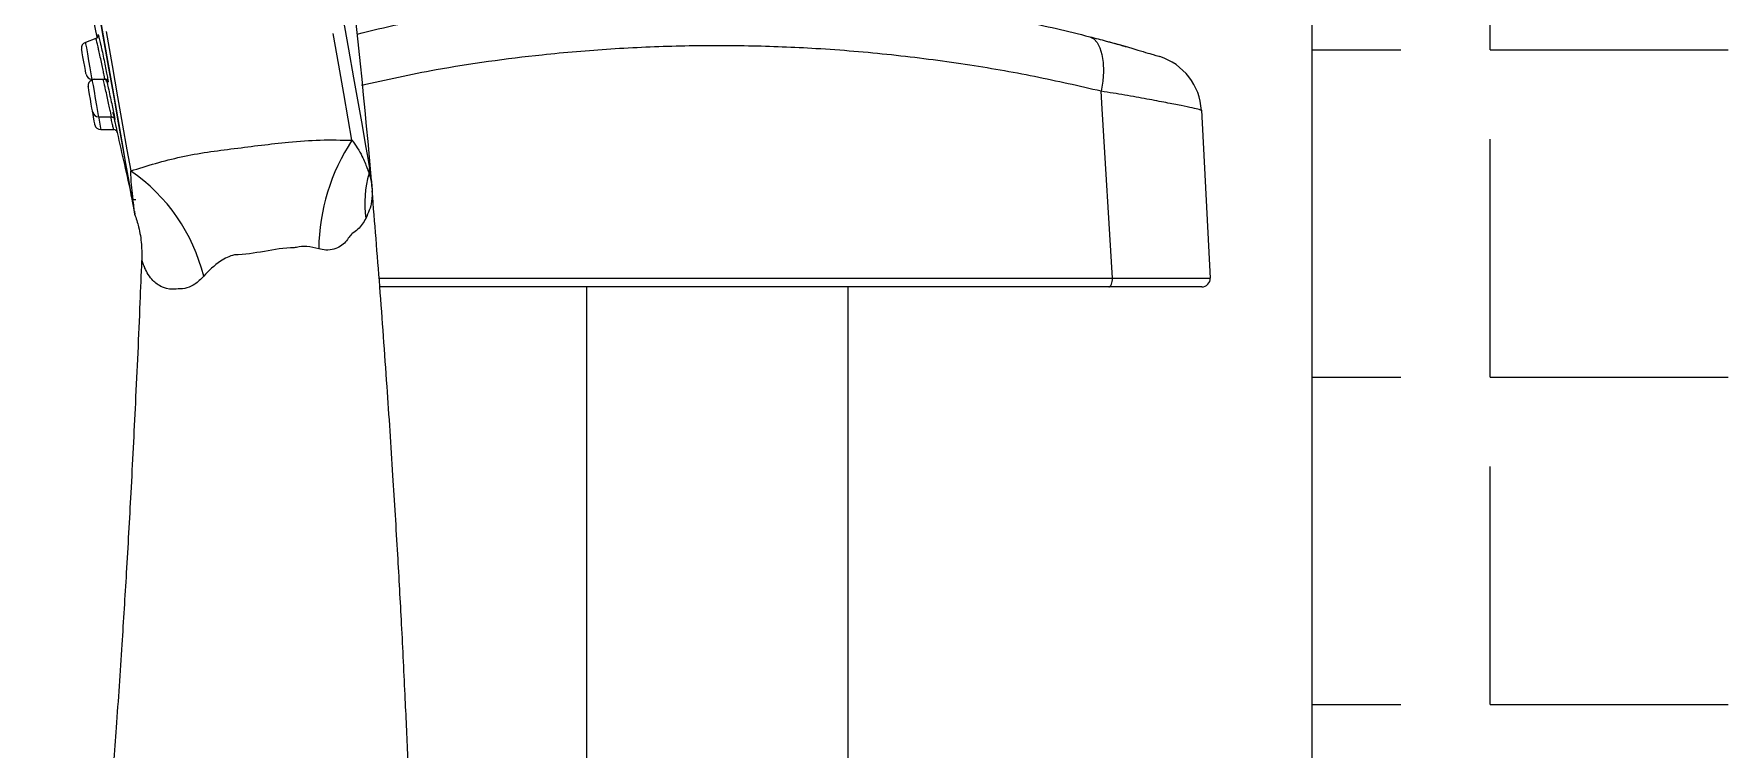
# Model space of a CAD drawing. Extents: x 3627 to 4221, y 1255 to 1675.
# Drawn here: x 4028.43 to 4056.9, y 1410.07 to 1422.08 of the extents above; entities that cross this region are included whole.
import ezdxf

# ---------------------------------------------------------------- set-up
doc = ezdxf.new("R2010")
doc.units = 0
doc.header["$LTSCALE"] = 7
doc.header["$MEASUREMENT"] = 0
doc.layers.get('0').update_dxf_attribs({"color": 2, "linetype": 'CONTINUOUS'})
doc.layers.add('HT', color=3, linetype='CONTINUOUS')

msp = doc.modelspace()

# ---------------------------------------------------------------- linework, layer by layer
at = {"color": 7, "linetype": 'Continuous', "lineweight": 15}
for p, q in [((4029.47, 1422.004), (4029.295, 1421.941)), ((4029.405, 1421.321), (4029.619, 1421.321)), ((4029.44, 1421.321), (4029.407, 1421.309)), ((4029.649, 1421.281), (4029.639, 1421.333)), ((4029.516, 1420.689), (4029.732, 1420.689)), ((4029.554, 1420.474), (4029.771, 1420.474)), ((4030.281, 1418.181), (4030.287, 1418.143)), ((4037.714, 1417.832), (4037.714, 1401.615)), ((4042.114, 1400.059), (4042.114, 1417.832))]:
    msp.add_line(p, q, dxfattribs=at)
at = {"color": 8, "linetype": 'Continuous', "lineweight": 15}
msp.add_line((4030.066, 1419.601), (4030.056, 1419.78), dxfattribs=at)
at = {"color": 8, "linetype": 'Continuous', "lineweight": 15, "flags": 128}
for points in [[(4030.072, 1419.348), (4030.066, 1419.383), (4030.047, 1419.489), (4030.016, 1419.665), (4029.973, 1419.908), (4029.919, 1420.217), (4029.853, 1420.588), (4029.777, 1421.02), (4029.691, 1421.506), (4029.596, 1422.045), (4029.493, 1422.629)], [(4033.623, 1422.361), (4033.718, 1421.826), (4033.803, 1421.342), (4033.878, 1420.914), (4033.944, 1420.545), (4033.998, 1420.238), (4034.04, 1419.996), (4034.071, 1419.821)], [(4029.295, 1421.941), (4029.299, 1421.917), (4029.311, 1421.85), (4029.329, 1421.749), (4029.35, 1421.631), (4029.371, 1421.512), (4029.389, 1421.412), (4029.4, 1421.345), (4029.405, 1421.321)], [(4029.643, 1422.126), (4029.744, 1421.551), (4029.837, 1421.025), (4029.92, 1420.551), (4029.994, 1420.135), (4030.056, 1419.78)], [(4033.775, 1420.295), (4033.711, 1420.658), (4033.636, 1421.08), (4033.552, 1421.559), (4033.458, 1422.089)], [(4029.407, 1421.309), (4029.411, 1421.285), (4029.423, 1421.218), (4029.44, 1421.118), (4029.461, 1420.999), (4029.482, 1420.881), (4029.5, 1420.78), (4029.512, 1420.713), (4029.516, 1420.689)], [(4029.516, 1420.689), (4029.52, 1420.665), (4029.538, 1420.565), (4029.55, 1420.498), (4029.554, 1420.474)]]:
    msp.add_lwpolyline(points, dxfattribs=at)
at = {"color": 7, "linetype": 'Continuous', "lineweight": 15, "flags": 128}
for points in [[(4029.423, 1422.326), (4029.451, 1422.19), (4029.485, 1422.028), (4029.487, 1422.017)], [(4030.127, 1419.053), (4030.127, 1419.053), (4030.121, 1419.088), (4030.102, 1419.191), (4030.072, 1419.363), (4030.03, 1419.601), (4029.977, 1419.903), (4029.913, 1420.267), (4029.838, 1420.691), (4029.754, 1421.169), (4029.66, 1421.699), (4029.559, 1422.275)], [(4046.175, 1422.036), (4046.242, 1422.002), (4046.3, 1421.94), (4046.346, 1421.85), (4046.379, 1421.737), (4046.398, 1421.603), (4046.403, 1421.452), (4046.392, 1421.289), (4046.367, 1421.12)], [(4029.306, 1421.404), (4029.303, 1421.42), (4029.295, 1421.466), (4029.283, 1421.535), (4029.269, 1421.616), (4029.254, 1421.698), (4029.242, 1421.767), (4029.234, 1421.813), (4029.231, 1421.829), (4029.231, 1421.829)], [(4029.417, 1420.772), (4029.415, 1420.788), (4029.406, 1420.834), (4029.394, 1420.903), (4029.38, 1420.985), (4029.366, 1421.066), (4029.353, 1421.135), (4029.345, 1421.181), (4029.342, 1421.198), (4029.342, 1421.198)], [(4046.555, 1417.979), (4046.385, 1420.825), (4046.367, 1421.12)], [(4048.05, 1420.799), (4048.113, 1419.608), (4048.198, 1417.979)], [(4029.455, 1420.557), (4029.453, 1420.573), (4029.444, 1420.619), (4029.432, 1420.688), (4029.418, 1420.769), (4029.417, 1420.772)], [(4030.072, 1419.348), (4030.075, 1419.337), (4030.077, 1419.333)], [(4046.492, 1417.832), (4046.505, 1417.835), (4046.517, 1417.843), (4046.528, 1417.857), (4046.538, 1417.876), (4046.546, 1417.898), (4046.551, 1417.924), (4046.555, 1417.951), (4046.555, 1417.979)]]:
    msp.add_lwpolyline(points, dxfattribs=at)
at = {"color": 7, "linetype": 'Continuous', "lineweight": 15}
for centre, radius, start, end in [((3943.893, 1412.208), 90.512, 4.61235, 15.26687), ((4029.33, 1421.847), 0.1, 110, 190), ((4047.052, 1420.746), 1, 3, 72.6993), ((4029.405, 1421.421), 0.1, 190, 270), ((4029.441, 1421.215), 0.1, 110, 190), ((4029.516, 1420.789), 0.1, 190, 270), ((4029.554, 1420.574), 0.1, 190, 270), ((4029.771, 1420.414), 0.06, 12.3082, 90.3054), ((4185.789, 1454.861), 159.715, 192.44988, 192.84716), ((4036.603, 1418.431), 3.387, 146.6095, 179.2949), ((4028.355, 1417.29), 3.015, 13.8138, 55.6585), ((4035.813, 1419.237), 1.823, 163.9038, 188.0167), ((4033.878, 1419.805), 0.194, 341.0138, 4.6188), ((4036.315, 1419.664), 2.21, 184.6216, 184.7011), ((4030.13, 1419.361), 0.06, 234.2997, 280), ((4048.058, 1417.972), 0.14, 270, 3)]:
    msp.add_arc(centre, radius, start, end, dxfattribs=at)
for points, knots in [([(4033.86, 1422.081), (4034.335, 1422.194), (4035.362, 1422.439), (4036.818, 1422.653), (4038.146, 1422.777), (4039.259, 1422.832), (4040.388, 1422.836), (4041.547, 1422.788), (4042.716, 1422.684), (4043.895, 1422.522), (4045.057, 1422.309), (4045.802, 1422.127), (4046.175, 1422.036)], [0, 0, 0, 0, 0.123236, 0.266586, 0.352864, 0.43914, 0.528055, 0.616971, 0.711123, 0.805279, 0.902636, 1, 1, 1, 1]), ([(4029.509, 1422.058), (4029.509, 1422.059), (4029.509, 1422.061), (4029.509, 1422.059), (4029.509, 1422.054), (4029.508, 1422.046), (4029.503, 1422.033), (4029.493, 1422.018), (4029.481, 1422.008), (4029.472, 1422.005), (4029.47, 1422.005)], [0, 0, 0, 0, 0.242916, 0.370313, 0.465752, 0.545442, 0.653607, 0.793968, 0.950629, 1, 1, 1, 1]), ([(4046.175, 1422.036), (4046.268, 1422.011), (4046.554, 1421.936), (4046.951, 1421.822), (4047.285, 1421.721), (4047.328, 1421.708), (4047.349, 1421.701)], [0, 0, 0, 0, 0.141745, 0.4356, 0.718907, 1, 1, 1, 1]), ([(4046.475, 1421.955), (4046.485, 1421.953), (4046.639, 1421.912), (4046.748, 1421.879), (4046.774, 1421.872), (4046.783, 1421.87)], [0, 0, 0, 0, 0.0424398, 0.6442658, 1, 1, 1, 1]), ([(4029.619, 1421.321), (4029.625, 1421.32), (4029.636, 1421.32), (4029.651, 1421.313), (4029.662, 1421.304), (4029.668, 1421.296), (4029.671, 1421.291), (4029.673, 1421.287), (4029.674, 1421.285), (4029.674, 1421.286), (4029.671, 1421.294), (4029.667, 1421.312), (4029.664, 1421.323)], [0, 0, 0, 0, 0.073033, 0.143053, 0.202403, 0.251127, 0.289523, 0.328286, 0.38307, 0.482257, 0.694525, 1, 1, 1, 1]), ([(4048.05, 1420.799), (4048.043, 1420.802), (4048.027, 1420.808), (4047.907, 1420.836), (4047.719, 1420.876), (4047.462, 1420.927), (4047.142, 1420.987), (4046.776, 1421.053), (4046.501, 1421.098), (4046.367, 1421.12)], [0, 0, 0, 0, 0.143541, 0.287087, 0.429786, 0.5725, 0.717475, 0.862464, 1, 1, 1, 1]), ([(4029.733, 1420.689), (4029.733, 1420.689), (4029.739, 1420.69), (4029.752, 1420.687), (4029.766, 1420.68), (4029.776, 1420.671), (4029.783, 1420.663), (4029.786, 1420.657), (4029.788, 1420.653), (4029.788, 1420.651), (4029.789, 1420.65), (4029.789, 1420.65), (4029.789, 1420.651)], [0, 0, 0, 0, 0.008396, 0.188117, 0.334756, 0.458882, 0.560669, 0.634737, 0.693407, 0.763621, 0.878341, 1, 1, 1, 1]), ([(4029.789, 1420.651), (4029.788, 1420.655), (4029.785, 1420.665), (4029.773, 1420.715), (4029.763, 1420.757), (4029.761, 1420.768)], [0, 0, 0, 0, 0.3365538, 0.8292989, 1, 1, 1, 1]), ([(4029.777, 1420.67), (4029.781, 1420.648), (4029.795, 1420.584), (4029.813, 1420.503), (4029.827, 1420.438), (4029.829, 1420.432), (4029.829, 1420.429)], [0, 0, 0, 0, 0.152145, 0.442262, 0.732252, 1, 1, 1, 1]), ([(4030.056, 1419.78), (4030.334, 1419.866), (4030.746, 1419.995), (4031.348, 1420.101), (4031.951, 1420.175), (4032.581, 1420.258), (4033.249, 1420.308), (4033.598, 1420.299), (4033.775, 1420.295)], [0, 0, 0, 0, 0.241267, 0.359264, 0.477533, 0.716777, 0.856453, 1, 1, 1, 1]), ([(4033.775, 1420.295), (4033.807, 1420.251), (4033.879, 1420.15), (4033.966, 1419.995), (4034.023, 1419.841), (4034.05, 1419.771), (4034.061, 1419.742)], [0, 0, 0, 0, 0.1642312, 0.3715646, 0.7387452, 1, 1, 1, 1]), ([(4034.061, 1419.742), (4034.068, 1419.721), (4034.083, 1419.67), (4034.099, 1419.59), (4034.107, 1419.534), (4034.11, 1419.505), (4034.112, 1419.492), (4034.112, 1419.486)], [0, 0, 0, 0, 0.252578, 0.62567, 0.812292, 0.905694, 1, 1, 1, 1]), ([(4034.071, 1419.821), (4034.076, 1419.794), (4034.086, 1419.727), (4034.101, 1419.607), (4034.109, 1419.525), (4034.112, 1419.49), (4034.112, 1419.486), (4034.112, 1419.486)], [0, 0, 0, 0, 0.252633, 0.625428, 0.957848, 0.998341, 1, 1, 1, 1]), ([(4030.127, 1419.056), (4030.128, 1419.053), (4030.129, 1419.048), (4030.115, 1419.14), (4030.093, 1419.316), (4030.073, 1419.532), (4030.066, 1419.601)], [0, 0, 0, 0, 0.158657, 0.398735, 0.806571, 1, 1, 1, 1]), ([(4034.112, 1419.483), (4034.114, 1419.41), (4034.119, 1419.232), (4034.049, 1419.075), (4034.008, 1418.982)], [0, 0, 0, 0, 0.413486, 1, 1, 1, 1]), ([(4034.112, 1419.486), (4034.112, 1419.486), (4034.112, 1419.487), (4034.112, 1419.486), (4034.112, 1419.486)], [0, 0, 0, 0, 0.4744313, 1, 1, 1, 1]), ([(4034.438, 1390.702), (4034.487, 1391.403), (4034.585, 1392.809), (4034.696, 1394.862), (4034.777, 1396.796), (4034.829, 1398.538), (4034.859, 1400.067), (4034.873, 1401.396), (4034.876, 1402.584), (4034.871, 1403.706), (4034.86, 1404.75), (4034.844, 1405.712), (4034.827, 1406.53), (4034.811, 1407.134), (4034.8, 1407.509), (4034.793, 1407.749), (4034.784, 1408.034), (4034.77, 1408.47), (4034.748, 1409.097), (4034.715, 1409.935), (4034.669, 1410.979), (4034.612, 1412.135), (4034.543, 1413.387), (4034.462, 1414.72), (4034.362, 1416.221), (4034.247, 1417.816), (4034.158, 1418.911), (4034.115, 1419.447)], [0, 0, 0, 0, 0.07328, 0.146927, 0.214315, 0.275057, 0.328641, 0.373749, 0.413559, 0.452529, 0.490689, 0.522385, 0.552823, 0.575997, 0.585414, 0.591894, 0.601043, 0.615157, 0.637376, 0.666405, 0.702571, 0.746296, 0.787068, 0.833336, 0.885481, 0.943941, 1, 1, 1, 1]), ([(4030.12, 1419.106), (4030.121, 1419.099), (4030.125, 1419.07), (4030.126, 1419.061), (4030.128, 1419.055)], [0, 0, 0, 0, 0.230153, 1, 1, 1, 1]), ([(4030.123, 1419.054), (4030.147, 1418.983), (4030.201, 1418.818), (4030.244, 1418.555), (4030.242, 1418.365), (4030.241, 1418.275)], [0, 0, 0, 0, 0.28201, 0.659989, 1, 1, 1, 1]), ([(4034.008, 1418.982), (4033.969, 1418.915), (4033.91, 1418.813), (4033.811, 1418.754), (4033.78, 1418.73), (4033.78, 1418.73)], [0, 0, 0, 0, 0.654809, 0.999985, 1, 1, 1, 1]), ([(4033.216, 1418.473), (4033.15, 1418.49), (4033.031, 1418.52), (4032.886, 1418.507), (4032.817, 1418.491), (4032.804, 1418.487), (4032.804, 1418.487)], [0, 0, 0, 0, 0.499106, 0.908574, 0.999972, 1, 1, 1, 1]), ([(4033.78, 1418.73), (4033.78, 1418.73), (4033.746, 1418.702), (4033.678, 1418.574), (4033.517, 1418.468), (4033.346, 1418.44), (4033.256, 1418.463), (4033.216, 1418.473)], [0, 0, 0, 0, 0.000011, 0.322233, 0.665926, 0.851054, 1, 1, 1, 1]), ([(4030.24, 1418.275), (4030.23, 1418.04), (4030.199, 1417.241), (4030.139, 1415.941), (4030.062, 1414.427), (4029.986, 1413.075), (4029.905, 1411.759), (4029.818, 1410.487), (4029.726, 1409.26), (4029.63, 1408.081), (4029.53, 1406.951), (4029.429, 1405.874), (4029.338, 1404.952), (4029.255, 1404.134), (4029.178, 1403.37), (4029.102, 1402.619), (4029.027, 1401.869), (4028.959, 1401.155), (4028.902, 1400.52), (4028.857, 1399.994), (4028.815, 1399.487), (4028.77, 1398.902), (4028.715, 1398.144), (4028.663, 1397.327), (4028.615, 1396.469), (4028.572, 1395.59), (4028.529, 1394.572), (4028.489, 1393.393), (4028.454, 1392.092), (4028.438, 1391.18), (4028.429, 1390.72)], [0, 0, 0, 0, 0.025615, 0.086788, 0.141386, 0.190199, 0.233932, 0.284548, 0.328724, 0.367477, 0.413081, 0.451843, 0.485018, 0.513712, 0.541132, 0.568381, 0.595736, 0.623021, 0.646226, 0.664949, 0.680399, 0.701461, 0.728688, 0.76296, 0.790358, 0.822005, 0.858582, 0.900937, 0.950111, 1, 1, 1, 1]), ([(4031.801, 1418.371), (4031.801, 1418.371), (4031.717, 1418.349), (4031.515, 1418.251), (4031.371, 1418.101), (4031.283, 1418.01)], [0, 0, 0, 0, 0.000018, 0.395417, 1, 1, 1, 1]), ([(4032.804, 1418.487), (4032.804, 1418.487), (4032.468, 1418.487), (4032.138, 1418.371), (4031.801, 1418.371), (4031.801, 1418.371)], [0, 0, 0, 0, 0.000012, 0.999988, 1, 1, 1, 1]), ([(4030.895, 1417.799), (4030.895, 1417.799), (4030.842, 1417.799), (4030.731, 1417.781), (4030.552, 1417.832), (4030.418, 1417.94), (4030.329, 1418.07), (4030.297, 1418.143), (4030.281, 1418.181)], [0, 0, 0, 0, 0.000006, 0.151098, 0.392166, 0.641609, 0.815751, 1, 1, 1, 1]), ([(4031.283, 1418.01), (4031.234, 1417.961), (4031.154, 1417.881), (4031.012, 1417.814), (4030.94, 1417.799), (4030.895, 1417.799), (4030.895, 1417.799)], [0, 0, 0, 0, 0.372849, 0.605709, 0.999983, 1, 1, 1, 1]), ([(4046.555, 1417.979), (4046.635, 1417.979), (4046.862, 1417.98), (4047.203, 1417.98), (4047.553, 1417.981), (4047.835, 1417.981), (4048.042, 1417.98), (4048.173, 1417.98), (4048.19, 1417.98), (4048.198, 1417.979)], [0, 0, 0, 0, 0.081907, 0.234868, 0.387829, 0.540876, 0.693923, 0.846961, 1, 1, 1, 1]), ([(4046.492, 1417.832), (4046.173, 1417.832), (4045.534, 1417.832), (4044.529, 1417.832), (4043.494, 1417.832), (4042.39, 1417.832), (4041.229, 1417.832), (4040.006, 1417.832), (4038.77, 1417.832), (4037.581, 1417.832), (4036.456, 1417.832), (4035.397, 1417.832), (4034.657, 1417.832), (4034.281, 1417.832), (4034.243, 1417.832)], [0, 0, 0, 0, 0.084001, 0.168003, 0.253857, 0.339711, 0.435501, 0.531292, 0.629882, 0.728472, 0.815046, 0.901621, 0.990233, 1, 1, 1, 1]), ([(4048.058, 1417.832), (4048.05, 1417.832), (4048.034, 1417.832), (4047.909, 1417.832), (4047.712, 1417.832), (4047.443, 1417.832), (4047.11, 1417.832), (4046.784, 1417.832), (4046.568, 1417.832), (4046.492, 1417.832)], [0, 0, 0, 0, 0.15304, 0.306079, 0.459124, 0.612169, 0.76513, 0.918091, 1, 1, 1, 1])]:
    msp.add_open_spline(points, degree=3, knots=knots, dxfattribs=at)
at = {"color": 8, "linetype": 'Continuous', "lineweight": 15}
for points, knots in [([(4029.619, 1421.322), (4029.619, 1421.325), (4029.62, 1421.331), (4029.61, 1421.386), (4029.594, 1421.471), (4029.572, 1421.579), (4029.546, 1421.695), (4029.524, 1421.794), (4029.504, 1421.881), (4029.487, 1421.951), (4029.474, 1421.999), (4029.472, 1422), (4029.471, 1422.001)], [0, 0, 0, 0, 0.099924, 0.20694, 0.313913, 0.420896, 0.52793, 0.635021, 0.702101, 0.809181, 0.916215, 1, 1, 1, 1]), ([(4029.51, 1422.058), (4029.509, 1422.063), (4029.506, 1422.082), (4029.512, 1422.066), (4029.526, 1422.011), (4029.546, 1421.928), (4029.569, 1421.826), (4029.594, 1421.711), (4029.623, 1421.574), (4029.648, 1421.449), (4029.667, 1421.349), (4029.678, 1421.285), (4029.679, 1421.268), (4029.674, 1421.282), (4029.666, 1421.314), (4029.664, 1421.323)], [0, 0, 0, 0, 0.035546, 0.123495, 0.211493, 0.299487, 0.354593, 0.442543, 0.530419, 0.618239, 0.706042, 0.793876, 0.881776, 0.969746, 1, 1, 1, 1]), ([(4046.367, 1421.12), (4045.997, 1421.204), (4045.256, 1421.374), (4044.074, 1421.578), (4042.846, 1421.738), (4041.625, 1421.84), (4040.438, 1421.887), (4039.286, 1421.885), (4038.125, 1421.835), (4036.743, 1421.715), (4035.32, 1421.522), (4034.347, 1421.308), (4033.933, 1421.217)], [0, 0, 0, 0, 0.096256, 0.192504, 0.292042, 0.391574, 0.47963, 0.567685, 0.65853, 0.749378, 0.893363, 1, 1, 1, 1]), ([(4029.732, 1420.691), (4029.732, 1420.693), (4029.732, 1420.699), (4029.721, 1420.754), (4029.703, 1420.839), (4029.679, 1420.946), (4029.654, 1421.062), (4029.631, 1421.162), (4029.611, 1421.247), (4029.599, 1421.301), (4029.594, 1421.319), (4029.594, 1421.321)], [0, 0, 0, 0, 0.120449, 0.250077, 0.379706, 0.509385, 0.639136, 0.768933, 0.850272, 0.979912, 1, 1, 1, 1]), ([(4029.649, 1421.313), (4029.651, 1421.302), (4029.658, 1421.273), (4029.676, 1421.193), (4029.701, 1421.079), (4029.731, 1420.942), (4029.757, 1420.817), (4029.778, 1420.717), (4029.789, 1420.656), (4029.793, 1420.634), (4029.79, 1420.647), (4029.789, 1420.651)], [0, 0, 0, 0, 0.049097, 0.135054, 0.272168, 0.409191, 0.546099, 0.682933, 0.819756, 0.956644, 1, 1, 1, 1]), ([(4029.771, 1420.475), (4029.77, 1420.478), (4029.769, 1420.483), (4029.756, 1420.539), (4029.74, 1420.611), (4029.727, 1420.668), (4029.723, 1420.689)], [0, 0, 0, 0, 0.26349, 0.547306, 0.831209, 1, 1, 1, 1]), ([(4030.281, 1418.181), (4030.271, 1418.209), (4030.247, 1418.275), (4030.247, 1418.275), (4030.248, 1418.275)], [0, 0, 0, 0, 0.418482, 1, 1, 1, 1]), ([(4034.231, 1417.979), (4034.366, 1417.979), (4034.953, 1417.979), (4036.05, 1417.979), (4037.558, 1417.979), (4039.154, 1417.979), (4040.811, 1417.979), (4042.013, 1417.979), (4043.061, 1417.979), (4044.014, 1417.979), (4045.291, 1417.979), (4046.134, 1417.979), (4046.555, 1417.979)], [0, 0, 0, 0, 0.034726, 0.152094, 0.269159, 0.399019, 0.529295, 0.659155, 0.683414, 0.780529, 0.890264, 1, 1, 1, 1])]:
    msp.add_open_spline(points, degree=3, knots=knots, dxfattribs=at)
at = {"layer": 'HT', "ltscale": 0.5}
for p, q in [((4049.914, 1281.848), (4049.914, 1631.848)), ((4052.902, 1421.815), (4052.902, 1425.815)), ((4049.914, 1421.815), (4051.402, 1421.815)), ((4052.902, 1421.815), (4056.902, 1421.815)), ((4052.902, 1416.315), (4052.902, 1420.315)), ((4049.914, 1416.315), (4051.402, 1416.315)), ((4052.902, 1416.315), (4056.902, 1416.315)), ((4052.902, 1410.815), (4052.902, 1414.815)), ((4049.914, 1410.815), (4051.402, 1410.815)), ((4052.902, 1410.815), (4056.902, 1410.815))]:
    msp.add_line(p, q, dxfattribs=at)

doc.saveas('drawing.dxf')
